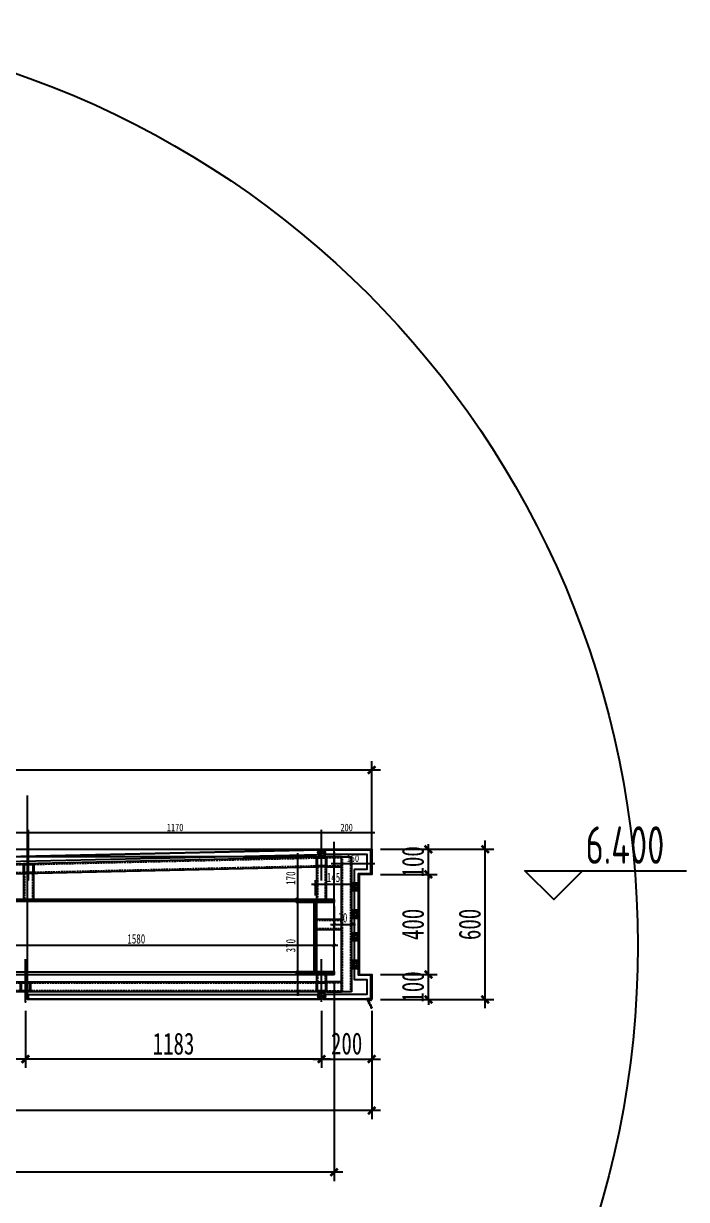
# Model space of a CAD drawing. Header units: millimetres. Extents: x 1519249 to 1604651, y -416196 to -347833.
# Drawn here: x 1590630 to 1593278, y -358724 to -354026 of the extents above; entities that cross this region are included whole.
import ezdxf

# ---------------------------------------------------------------- set-up
doc = ezdxf.new("R2010")
doc.units = ezdxf.units.MM
doc.header["$LTSCALE"] = 1000
doc.header["$MEASUREMENT"] = 0
for name, pattern in [('$0$DASH', [0.35, 0.25, -0.1]), ('CENTER', [2, 1.25, -0.25, 0.25, -0.25]), ('CENTERX2', [4, 2.5, -0.5, 0.5, -0.5]), ('DOTE', [2.42, 2, -0.2, 0.02, -0.2]), ('HIDDEN2', [0.1875, 0.125, -0.0625])]:
    doc.linetypes.add(name, pattern=pattern)
doc.layers.get('Defpoints').update_dxf_attribs({"color": 190})
for name, color, linetype in [('0-hatch', 8, 'Continuous'), ('0-铝合金投影', 112, 'Continuous'), ('4', 3, 'Continuous'), ('DIM_IDEN', 3, 'Continuous'), ('F-CASTFIX', 1, 'Continuous'), ('F-TEXT', 7, 'Continuous'), ('PJ', 4, 'Continuous'), ('S-DETL-DIM', 151, 'Continuous'), ('S-STEEL', 111, 'Continuous'), ('XC', 3, 'Continuous'), ('zx', 1, 'DOTE'), ('穿孔铝板', 161, 'Continuous')]:
    doc.layers.add(name, color=color, linetype=linetype)
doc.styles.add('TSSD_Dimension', font='tssdeng.shx', dxfattribs={"width": 0.7, "bigfont": 'hztxt.shx'})
doc.styles.add('黑体', font='simhei.ttf', dxfattribs={"width": 0.7})
doc.dimstyles.new('副本 (3) BZ-35', dxfattribs={"dimscale": 35, "dimtxt": 2.5, "dimasz": 0.6, "dimexe": 1, "dimexo": 1, "dimgap": 0.5, "dimtad": 1, "dimdec": 0, "dimdsep": 46, "dimtxsty": '黑体', "dimblk": 'ARCHTICK', "dimcen": 3, "dimdle": 1, "dimclrd": 1, "dimclre": 1, "dimclrt": 2, "dimadec": 1, "dimazin": 0, "dimtfac": 1, "dimtdec": 0, "dimtix": 1, "dimtmove": 2, "dimatfit": 3, "dimldrblk": 'DOTSMALL', "dimfxl": 0, "dimtolj": 1, "dimtzin": 0, "dimarcsym": 0})
doc.dimstyles.new('副本 BZ-10', dxfattribs={"dimscale": 15, "dimtxt": 2.5, "dimasz": 0.6, "dimexe": 1, "dimexo": 1, "dimgap": 0.5, "dimtad": 1, "dimdec": 0, "dimdsep": 46, "dimtxsty": '黑体', "dimblk": 'ARCHTICK', "dimcen": 3, "dimdle": 1, "dimclrd": 1, "dimclre": 1, "dimclrt": 2, "dimadec": 1, "dimazin": 0, "dimtfac": 1, "dimtdec": 0, "dimtix": 1, "dimtmove": 2, "dimatfit": 3, "dimldrblk": 'DOTSMALL', "dimfxl": 0, "dimtolj": 1, "dimtzin": 0, "dimarcsym": 0})
doc.dimstyles.new('副本 BZ-6', dxfattribs={"dimscale": 12, "dimtxt": 2.5, "dimasz": 0.5, "dimexe": 1, "dimexo": 1, "dimgap": 0.5, "dimtad": 1, "dimdec": 0, "dimdsep": 46, "dimtxsty": '黑体', "dimblk": 'ARCHTICK', "dimcen": 3, "dimdle": 1, "dimclrd": 1, "dimclre": 1, "dimclrt": 2, "dimadec": 1, "dimazin": 0, "dimtfac": 1, "dimtdec": 0, "dimtix": 1, "dimtmove": 2, "dimatfit": 3, "dimldrblk": 'DOTSMALL', "dimfxl": 0, "dimtolj": 1, "dimtzin": 0, "dimarcsym": 0})

# ---------------------------------------------------------------- blocks, each defined once
blk = doc.blocks.new('_ArchTick')
at = {"color": 0, "linetype": 'ByBlock', "const_width": 0.5}
blk.add_lwpolyline([(-0.71, -0.71), (0.71, 0.71)], dxfattribs=at)
blk = doc.blocks.new('*D498')
at = {"color": 1, "lineweight": -2, "transparency": 16777216}
for p, q in [((1591885.3, -357709.4), (1590275.3, -357709.4)), ((1590290.3, -357810), (1590290.3, -357694.4)), ((1591870.3, -357810), (1591870.3, -357694.4))]:
    blk.add_line(p, q, dxfattribs=at)
at = {"layer": 'Defpoints', "color": 0, "transparency": 16777216}
for p in [(1590290.3, -357709.4), (1590290.3, -357825), (1591870.3, -357825)]:
    blk.add_point(p, dxfattribs=at)
at = {"color": 1, "lineweight": -2, "transparency": 16777216, "xscale": 9, "yscale": 9, "zscale": 9, "rotation": 180}
blk.add_blockref('_ArchTick', (1590290.3, -357709.4), dxfattribs=at)
at = {"color": 1, "lineweight": -2, "transparency": 16777216, "xscale": 9, "yscale": 9, "zscale": 9}
blk.add_blockref('_ArchTick', (1591870.3, -357709.4), dxfattribs=at)
at = {"color": 2, "transparency": 16777216, "insert": (1591080.3, -357683), "char_height": 37.5, "attachment_point": 5, "style": '黑体'}
blk.add_mtext('\\A1;1580', dxfattribs=at)
blk = doc.blocks.new('_DotSmall')
at = {"color": 0, "linetype": 'ByBlock', "const_width": 0.5}
blk.add_lwpolyline([(-0.0625, 0, 1), (0.0625, 0, 1)], format="xyb", close=True, dxfattribs=at)
blk = doc.blocks.new('*D502')
at = {"color": 1, "lineweight": -2, "transparency": 16777216}
for p, q in [((1587890.3, -357341.5), (1587890.3, -356972.8)), ((1592020.3, -357341.5), (1592020.3, -356972.8)), ((1587855.3, -357007.8), (1592055.3, -357007.8))]:
    blk.add_line(p, q, dxfattribs=at)
at = {"layer": 'Defpoints', "color": 0, "transparency": 16777216}
for p in [(1592020.3, -357007.8), (1587890.3, -357376.5), (1592020.3, -357376.5)]:
    blk.add_point(p, dxfattribs=at)
at = {"color": 1, "lineweight": -2, "transparency": 16777216, "xscale": 21, "yscale": 21, "zscale": 21, "rotation": 180}
blk.add_blockref('_ArchTick', (1587890.3, -357007.8), dxfattribs=at)
at = {"color": 1, "lineweight": -2, "transparency": 16777216, "xscale": 21, "yscale": 21, "zscale": 21}
blk.add_blockref('_ArchTick', (1592020.3, -357007.8), dxfattribs=at)
at = {"color": 2, "transparency": 16777216, "insert": (1589955.3, -356946.1), "char_height": 87.5, "attachment_point": 5, "style": '黑体'}
blk.add_mtext('\\A1;4130', dxfattribs=at)
blk = doc.blocks.new('grgrgrthgthtj')
h = blk.add_hatch()
h.set_pattern_fill('ANSI31', color=2, scale=15)
h.paths.add_polyline_path([(1481953.8, -312443.6), (1481985.8, -312443.6), (1481985.8, -312411.6), (1481953.8, -312411.6)], flags=16)
h.paths.add_polyline_path([(1481949.8, -312447.6), (1481989.8, -312447.6), (1481989.8, -312407.6), (1481949.8, -312407.6)])
at = {"color": 2}
for points in [[(1481949.8, -312447.6), (1481989.8, -312447.6), (1481989.8, -312407.6), (1481949.8, -312407.6)], [(1481953.8, -312443.6), (1481985.8, -312443.6), (1481985.8, -312411.6), (1481953.8, -312411.6)]]:
    blk.add_lwpolyline(points, close=True, dxfattribs=at)
blk = doc.blocks.new('*D503')
at = {"color": 1, "lineweight": -2, "transparency": 16777216}
for p, q in [((1592055.3, -357825), (1592282, -357825)), ((1592247, -357825), (1592247, -357804)), ((1592247, -357925), (1592247, -357825)), ((1592055.3, -357925), (1592282, -357925)), ((1592247, -357925), (1592247, -357946))]:
    blk.add_line(p, q, dxfattribs=at)
at = {"layer": 'Defpoints', "color": 0, "transparency": 16777216}
for p in [(1592020.3, -357825), (1592247, -357825), (1592020.3, -357925)]:
    blk.add_point(p, dxfattribs=at)
at = {"color": 1, "lineweight": -2, "transparency": 16777216, "xscale": 21, "yscale": 21, "zscale": 21}
for p, rotation in [((1592247, -357825), 270), ((1592247, -357925), 90)]:
    blk.add_blockref('_ArchTick', p, dxfattribs=dict(at, rotation=rotation))
at = {"color": 2, "transparency": 16777216, "insert": (1592185.3, -357875), "char_height": 87.5, "attachment_point": 5, "rotation": 90, "style": '黑体'}
blk.add_mtext('\\A1;100', dxfattribs=at)
blk = doc.blocks.new('*D504')
at = {"color": 1, "lineweight": -2, "transparency": 16777216}
for p, q in [((1592247, -357860), (1592247, -357390)), ((1592055.3, -357425), (1592282, -357425)), ((1592055.3, -357825), (1592282, -357825))]:
    blk.add_line(p, q, dxfattribs=at)
at = {"layer": 'Defpoints', "color": 0, "transparency": 16777216}
for p in [(1592020.3, -357425), (1592247, -357425), (1592020.3, -357825)]:
    blk.add_point(p, dxfattribs=at)
at = {"color": 1, "lineweight": -2, "transparency": 16777216, "xscale": 21, "yscale": 21, "zscale": 21}
for p, rotation in [((1592247, -357425), 90), ((1592247, -357825), 270)]:
    blk.add_blockref('_ArchTick', p, dxfattribs=dict(at, rotation=rotation))
at = {"color": 2, "transparency": 16777216, "insert": (1592185.3, -357625), "char_height": 87.5, "attachment_point": 5, "rotation": 90, "style": '黑体'}
blk.add_mtext('\\A1;400', dxfattribs=at)
blk = doc.blocks.new('*D505')
at = {"color": 1, "lineweight": -2, "transparency": 16777216}
for p, q in [((1592247, -357325), (1592247, -357304)), ((1592055.3, -357325), (1592282, -357325)), ((1592247, -357425), (1592247, -357325)), ((1592055.3, -357425), (1592282, -357425)), ((1592247, -357425), (1592247, -357446))]:
    blk.add_line(p, q, dxfattribs=at)
at = {"layer": 'Defpoints', "color": 0, "transparency": 16777216}
for p in [(1592020.3, -357325), (1592247, -357325), (1592020.3, -357425)]:
    blk.add_point(p, dxfattribs=at)
at = {"color": 1, "lineweight": -2, "transparency": 16777216, "xscale": 21, "yscale": 21, "zscale": 21}
for p, rotation in [((1592247, -357325), 270), ((1592247, -357425), 90)]:
    blk.add_blockref('_ArchTick', p, dxfattribs=dict(at, rotation=rotation))
at = {"color": 2, "transparency": 16777216, "insert": (1592185.3, -357375), "char_height": 87.5, "attachment_point": 5, "rotation": 90, "style": '黑体'}
blk.add_mtext('\\A1;100', dxfattribs=at)
blk = doc.blocks.new('*D506')
at = {"color": 1, "lineweight": -2, "transparency": 16777216}
for p, q in [((1592032.3, -357259), (1591808.3, -357259)), ((1591820.3, -357313), (1591820.3, -357247)), ((1592020.3, -357313), (1592020.3, -357247))]:
    blk.add_line(p, q, dxfattribs=at)
at = {"layer": 'Defpoints', "color": 0, "transparency": 16777216}
for p in [(1591820.3, -357259), (1591820.3, -357325), (1592020.3, -357325)]:
    blk.add_point(p, dxfattribs=at)
at = {"color": 1, "lineweight": -2, "transparency": 16777216, "xscale": 6, "yscale": 6, "zscale": 6, "rotation": 180}
blk.add_blockref('_ArchTick', (1591820.3, -357259), dxfattribs=at)
at = {"color": 1, "lineweight": -2, "transparency": 16777216, "xscale": 6, "yscale": 6, "zscale": 6}
blk.add_blockref('_ArchTick', (1592020.3, -357259), dxfattribs=at)
at = {"color": 2, "transparency": 16777216, "insert": (1591920.3, -357237.8), "char_height": 30, "attachment_point": 5, "style": '黑体'}
blk.add_mtext('\\A1;200', dxfattribs=at)
blk = doc.blocks.new('*D509')
at = {"color": 1, "lineweight": -2, "transparency": 16777216}
for p, q in [((1592473.7, -357960), (1592473.7, -357290)), ((1592055.3, -357325), (1592508.7, -357325)), ((1592055.3, -357925), (1592508.7, -357925))]:
    blk.add_line(p, q, dxfattribs=at)
at = {"layer": 'Defpoints', "color": 0, "transparency": 16777216}
for p in [(1592020.3, -357325), (1592473.7, -357325), (1592020.3, -357925)]:
    blk.add_point(p, dxfattribs=at)
at = {"color": 1, "lineweight": -2, "transparency": 16777216, "xscale": 21, "yscale": 21, "zscale": 21}
for p, rotation in [((1592473.7, -357325), 90), ((1592473.7, -357925), 270)]:
    blk.add_blockref('_ArchTick', p, dxfattribs=dict(at, rotation=rotation))
at = {"color": 2, "transparency": 16777216, "insert": (1592412, -357625), "char_height": 87.5, "attachment_point": 5, "rotation": 90, "style": '黑体'}
blk.add_mtext('\\A1;600', dxfattribs=at)
blk = doc.blocks.new('*D510')
at = {"color": 1, "lineweight": -2, "transparency": 16777216}
for p, q in [((1591820.3, -357969.9), (1591820.3, -358198.2)), ((1592020.3, -357969.9), (1592020.3, -358198.2)), ((1591785.3, -358163.2), (1592055.3, -358163.2))]:
    blk.add_line(p, q, dxfattribs=at)
at = {"layer": 'Defpoints', "color": 0, "transparency": 16777216}
for p in [(1591820.3, -357934.9), (1592020.3, -357934.9), (1592020.3, -358163.2)]:
    blk.add_point(p, dxfattribs=at)
at = {"color": 1, "lineweight": -2, "transparency": 16777216, "xscale": 21, "yscale": 21, "zscale": 21, "rotation": 180}
blk.add_blockref('_ArchTick', (1591820.3, -358163.2), dxfattribs=at)
at = {"color": 1, "lineweight": -2, "transparency": 16777216, "xscale": 21, "yscale": 21, "zscale": 21}
blk.add_blockref('_ArchTick', (1592020.3, -358163.2), dxfattribs=at)
at = {"color": 2, "transparency": 16777216, "insert": (1591920.3, -358101.4), "char_height": 87.5, "attachment_point": 5, "style": '黑体'}
blk.add_mtext('\\A1;200', dxfattribs=at)
blk = doc.blocks.new('*D511')
at = {"color": 1, "lineweight": -2, "transparency": 16777216}
for p, q in [((1587080.3, -357969.9), (1587080.3, -358403.6)), ((1592020.3, -357969.9), (1592020.3, -358403.6)), ((1592055.3, -358368.6), (1587045.3, -358368.6))]:
    blk.add_line(p, q, dxfattribs=at)
at = {"layer": 'Defpoints', "color": 0, "transparency": 16777216}
for p in [(1587080.3, -357934.9), (1592020.3, -357934.9), (1587080.3, -358368.6)]:
    blk.add_point(p, dxfattribs=at)
at = {"color": 1, "lineweight": -2, "transparency": 16777216, "xscale": 21, "yscale": 21, "zscale": 21, "rotation": 180}
blk.add_blockref('_ArchTick', (1587080.3, -358368.6), dxfattribs=at)
at = {"color": 1, "lineweight": -2, "transparency": 16777216, "xscale": 21, "yscale": 21, "zscale": 21}
blk.add_blockref('_ArchTick', (1592020.3, -358368.6), dxfattribs=at)
at = {"color": 2, "transparency": 16777216, "insert": (1589550.3, -358306.9), "char_height": 87.5, "attachment_point": 5, "style": '黑体'}
blk.add_mtext('\\A1;4940', dxfattribs=at)
blk = doc.blocks.new('*D490')
at = {"color": 1, "lineweight": -2, "transparency": 16777216}
for p, q in [((1587080.3, -357860), (1587080.3, -358650.3)), ((1591870.3, -357860), (1591870.3, -358650.3)), ((1591905.3, -358615.3), (1587045.3, -358615.3))]:
    blk.add_line(p, q, dxfattribs=at)
at = {"layer": 'Defpoints', "color": 0, "transparency": 16777216}
for p in [(1587080.3, -357825), (1591870.3, -357825), (1587080.3, -358615.3)]:
    blk.add_point(p, dxfattribs=at)
at = {"color": 1, "lineweight": -2, "transparency": 16777216, "xscale": 21, "yscale": 21, "zscale": 21, "rotation": 180}
blk.add_blockref('_ArchTick', (1587080.3, -358615.3), dxfattribs=at)
at = {"color": 1, "lineweight": -2, "transparency": 16777216, "xscale": 21, "yscale": 21, "zscale": 21}
blk.add_blockref('_ArchTick', (1591870.3, -358615.3), dxfattribs=at)
at = {"color": 2, "transparency": 16777216, "insert": (1589475.3, -358553.6), "char_height": 87.5, "attachment_point": 5, "style": '黑体'}
blk.add_mtext('\\A1;4790', dxfattribs=at)
blk = doc.blocks.new('*D491')
at = {"color": 1, "lineweight": -2, "transparency": 16777216}
for p, q in [((1591870.3, -357337), (1591870.3, -357394.1)), ((1592020.3, -357337), (1592020.3, -357394.1)), ((1591858.3, -357382.1), (1592032.3, -357382.1))]:
    blk.add_line(p, q, dxfattribs=at)
at = {"layer": 'Defpoints', "color": 0, "transparency": 16777216}
for p in [(1591870.3, -357325), (1592020.3, -357325), (1592020.3, -357382.1)]:
    blk.add_point(p, dxfattribs=at)
at = {"color": 1, "lineweight": -2, "transparency": 16777216, "xscale": 6, "yscale": 6, "zscale": 6, "rotation": 180}
blk.add_blockref('_ArchTick', (1591870.3, -357382.1), dxfattribs=at)
at = {"color": 1, "lineweight": -2, "transparency": 16777216, "xscale": 6, "yscale": 6, "zscale": 6}
blk.add_blockref('_ArchTick', (1592020.3, -357382.1), dxfattribs=at)
at = {"color": 2, "transparency": 16777216, "insert": (1591945.3, -357360.9), "char_height": 30, "attachment_point": 5, "style": '黑体'}
blk.add_mtext('\\A1;150', dxfattribs=at)
blk = doc.blocks.new('*D495')
at = {"color": 1, "lineweight": -2, "transparency": 16777216}
for p, q in [((1591785.3, -357355), (1591708.8, -357355)), ((1591723.8, -357340), (1591723.8, -357540)), ((1591785.3, -357525), (1591708.8, -357525))]:
    blk.add_line(p, q, dxfattribs=at)
at = {"layer": 'Defpoints', "color": 0, "transparency": 16777216}
for p in [(1591800.3, -357355), (1591723.8, -357525), (1591800.3, -357525)]:
    blk.add_point(p, dxfattribs=at)
at = {"color": 1, "lineweight": -2, "transparency": 16777216, "xscale": 9, "yscale": 9, "zscale": 9}
for p, rotation in [((1591723.8, -357355), 90), ((1591723.8, -357525), 270)]:
    blk.add_blockref('_ArchTick', p, dxfattribs=dict(at, rotation=rotation))
at = {"color": 2, "transparency": 16777216, "insert": (1591697.3, -357440), "char_height": 37.5, "attachment_point": 5, "rotation": 90, "style": '黑体'}
blk.add_mtext('\\A1;170', dxfattribs=at)
blk = doc.blocks.new('*D496')
at = {"color": 1, "lineweight": -2, "transparency": 16777216}
for p, q in [((1591785.3, -357525), (1591708.8, -357525)), ((1591723.8, -357510), (1591723.8, -357910)), ((1591785.3, -357895), (1591708.8, -357895))]:
    blk.add_line(p, q, dxfattribs=at)
at = {"layer": 'Defpoints', "color": 0, "transparency": 16777216}
for p in [(1591800.3, -357525), (1591723.8, -357895), (1591800.3, -357895)]:
    blk.add_point(p, dxfattribs=at)
at = {"color": 1, "lineweight": -2, "transparency": 16777216, "xscale": 9, "yscale": 9, "zscale": 9}
for p, rotation in [((1591723.8, -357525), 90), ((1591723.8, -357895), 270)]:
    blk.add_blockref('_ArchTick', p, dxfattribs=dict(at, rotation=rotation))
at = {"color": 2, "transparency": 16777216, "insert": (1591697.3, -357710), "char_height": 37.5, "attachment_point": 5, "rotation": 90, "style": '黑体'}
blk.add_mtext('\\A1;370', dxfattribs=at)
blk = doc.blocks.new('*D497')
at = {"color": 1, "lineweight": -2, "transparency": 16777216}
for p, q in [((1591870.3, -357552), (1591870.3, -357640)), ((1591940.3, -357552), (1591940.3, -357640)), ((1591855.3, -357625), (1591955.3, -357625))]:
    blk.add_line(p, q, dxfattribs=at)
at = {"layer": 'Defpoints', "color": 0, "transparency": 16777216}
for p in [(1591870.3, -357537), (1591940.3, -357537), (1591940.3, -357625)]:
    blk.add_point(p, dxfattribs=at)
at = {"color": 1, "lineweight": -2, "transparency": 16777216, "xscale": 9, "yscale": 9, "zscale": 9, "rotation": 180}
blk.add_blockref('_ArchTick', (1591870.3, -357625), dxfattribs=at)
at = {"color": 1, "lineweight": -2, "transparency": 16777216, "xscale": 9, "yscale": 9, "zscale": 9}
blk.add_blockref('_ArchTick', (1591940.3, -357625), dxfattribs=at)
at = {"color": 2, "transparency": 16777216, "insert": (1591905.3, -357598.5), "char_height": 37.5, "attachment_point": 5, "style": '黑体'}
blk.add_mtext('\\A1;70', dxfattribs=at)
blk = doc.blocks.new('*D512')
at = {"color": 1, "lineweight": -2, "transparency": 16777216}
for p, q in [((1591795.3, -357510), (1591795.3, -357448.7)), ((1591940.3, -357510), (1591940.3, -357448.7)), ((1591780.3, -357463.7), (1591955.3, -357463.7))]:
    blk.add_line(p, q, dxfattribs=at)
at = {"layer": 'Defpoints', "color": 0, "transparency": 16777216}
for p in [(1591940.3, -357463.7), (1591795.3, -357525), (1591940.3, -357525)]:
    blk.add_point(p, dxfattribs=at)
at = {"color": 1, "lineweight": -2, "transparency": 16777216, "xscale": 9, "yscale": 9, "zscale": 9, "rotation": 180}
blk.add_blockref('_ArchTick', (1591795.3, -357463.7), dxfattribs=at)
at = {"color": 1, "lineweight": -2, "transparency": 16777216, "xscale": 9, "yscale": 9, "zscale": 9}
blk.add_blockref('_ArchTick', (1591940.3, -357463.7), dxfattribs=at)
at = {"color": 2, "transparency": 16777216, "insert": (1591867.8, -357437.4), "char_height": 37.5, "attachment_point": 5, "style": '黑体'}
blk.add_mtext('\\A1;145', dxfattribs=at)
blk = doc.blocks.new('*D513')
at = {"color": 1, "lineweight": -2, "transparency": 16777216}
for p, q in [((1590637.3, -357969.9), (1590637.3, -358198.2)), ((1591820.3, -357969.9), (1591820.3, -358198.2)), ((1591855.3, -358163.2), (1590602.3, -358163.2))]:
    blk.add_line(p, q, dxfattribs=at)
at = {"layer": 'Defpoints', "color": 0, "transparency": 16777216}
for p in [(1590637.3, -357934.9), (1591820.3, -357934.9), (1590637.3, -358163.2)]:
    blk.add_point(p, dxfattribs=at)
at = {"color": 1, "lineweight": -2, "transparency": 16777216, "xscale": 21, "yscale": 21, "zscale": 21, "rotation": 180}
blk.add_blockref('_ArchTick', (1590637.3, -358163.2), dxfattribs=at)
at = {"color": 1, "lineweight": -2, "transparency": 16777216, "xscale": 21, "yscale": 21, "zscale": 21}
blk.add_blockref('_ArchTick', (1591820.3, -358163.2), dxfattribs=at)
at = {"color": 2, "transparency": 16777216, "insert": (1591228.8, -358101.9), "char_height": 87.5, "attachment_point": 5, "style": '黑体'}
blk.add_mtext('\\A1;1183', dxfattribs=at)
blk = doc.blocks.new('*D514')
at = {"color": 1, "lineweight": -2, "transparency": 16777216}
for p, q in [((1589454.3, -357969.9), (1589454.3, -358198.2)), ((1590637.3, -357969.9), (1590637.3, -358198.2)), ((1590672.3, -358163.2), (1589419.3, -358163.2))]:
    blk.add_line(p, q, dxfattribs=at)
at = {"layer": 'Defpoints', "color": 0, "transparency": 16777216}
for p in [(1589454.3, -357934.9), (1590637.3, -357934.9), (1589454.3, -358163.2)]:
    blk.add_point(p, dxfattribs=at)
at = {"color": 1, "lineweight": -2, "transparency": 16777216, "xscale": 21, "yscale": 21, "zscale": 21, "rotation": 180}
blk.add_blockref('_ArchTick', (1589454.3, -358163.2), dxfattribs=at)
at = {"color": 1, "lineweight": -2, "transparency": 16777216, "xscale": 21, "yscale": 21, "zscale": 21}
blk.add_blockref('_ArchTick', (1590637.3, -358163.2), dxfattribs=at)
at = {"color": 2, "transparency": 16777216, "insert": (1590045.8, -358101.9), "char_height": 87.5, "attachment_point": 5, "style": '黑体'}
blk.add_mtext('\\A1;1183', dxfattribs=at)
blk = doc.blocks.new('*D517')
at = {"color": 1, "lineweight": -2, "transparency": 16777216}
for p, q in [((1591832.3, -357259), (1590638.3, -357259)), ((1590650.3, -357313), (1590650.3, -357247)), ((1591820.3, -357313), (1591820.3, -357247))]:
    blk.add_line(p, q, dxfattribs=at)
at = {"layer": 'Defpoints', "color": 0, "transparency": 16777216}
for p in [(1590650.3, -357259), (1590650.3, -357325), (1591820.3, -357325)]:
    blk.add_point(p, dxfattribs=at)
at = {"color": 1, "lineweight": -2, "transparency": 16777216, "xscale": 6, "yscale": 6, "zscale": 6, "rotation": 180}
blk.add_blockref('_ArchTick', (1590650.3, -357259), dxfattribs=at)
at = {"color": 1, "lineweight": -2, "transparency": 16777216, "xscale": 6, "yscale": 6, "zscale": 6}
blk.add_blockref('_ArchTick', (1591820.3, -357259), dxfattribs=at)
at = {"color": 2, "transparency": 16777216, "insert": (1591235.3, -357237.8), "char_height": 30, "attachment_point": 5, "style": '黑体'}
blk.add_mtext('\\A1;1170', dxfattribs=at)
blk = doc.blocks.new('*D518')
at = {"color": 1, "lineweight": -2, "transparency": 16777216}
for p, q in [((1590662.3, -357259), (1589468.3, -357259)), ((1589480.3, -357313), (1589480.3, -357247)), ((1590650.3, -357313), (1590650.3, -357247))]:
    blk.add_line(p, q, dxfattribs=at)
at = {"layer": 'Defpoints', "color": 0, "transparency": 16777216}
for p in [(1589480.3, -357259), (1589480.3, -357325), (1590650.3, -357325)]:
    blk.add_point(p, dxfattribs=at)
at = {"color": 1, "lineweight": -2, "transparency": 16777216, "xscale": 6, "yscale": 6, "zscale": 6, "rotation": 180}
blk.add_blockref('_ArchTick', (1589480.3, -357259), dxfattribs=at)
at = {"color": 1, "lineweight": -2, "transparency": 16777216, "xscale": 6, "yscale": 6, "zscale": 6}
blk.add_blockref('_ArchTick', (1590650.3, -357259), dxfattribs=at)
at = {"color": 2, "transparency": 16777216, "insert": (1590065.3, -357237.8), "char_height": 30, "attachment_point": 5, "style": '黑体'}
blk.add_mtext('\\A1;1170', dxfattribs=at)
blk = doc.blocks.new('gfrgrthgthyjyj')
at = {"color": 138, "linetype": 'Continuous'}
for p, q in [((4444220.2, 665049.9), (4444210.2, 665049.9)), ((4444210.2, 665049.4), (4444210.2, 665049.9)), ((4444212.8, 665049.9), (4444212.8, 665056.3)), ((4444215.2, 665058.1), (4444213.5, 665059)), ((4444216.5, 665047.8), (4444213.9, 665047.8)), ((4444215.2, 665058.1), (4444216.9, 665059)), ((4444217.6, 665049.9), (4444217.6, 665056.3)), ((4444220.2, 665049.4), (4444220.2, 665049.9))]:
    blk.add_line(p, q, dxfattribs=at)
at = {"color": 1, "linetype": 'CENTER', "ltscale": 2.357948}
blk.add_line((4444215.2, 665046.9), (4444215.2, 665059.6), dxfattribs=at)
at = {"color": 138, "linetype": 'Continuous'}
for centre, radius, start, end in [((4444215.2, 665055.9), 8.16, 232.44522, 260.55436), ((4444212.8, 665057.7), 1.44, 62.13766, 270.00283), ((4444215.2, 665055.9), 8.16, 279.45131, 307.56044), ((4444217.6, 665057.7), 1.44, 270.00283, 117.868)]:
    blk.add_arc(centre, radius, start, end, dxfattribs=at)
blk = doc.blocks.new('A$Ce385b8f0')
at = {"layer": 'PJ', "color": 8}
for centre, radius in [((8, 13.6), 3.2), ((8, 13.6), 1.52), ((24, 13.6), 3.2), ((24, 13.6), 1.52)]:
    blk.add_circle(centre, radius, dxfattribs=at)
at = {"layer": 'XC', "color": 8}
for p, q in [((0, 2.4), (32, 2.4)), ((8, 2.4), (8, 0)), ((24, 2.4), (24, 0))]:
    blk.add_line(p, q, dxfattribs=at)
blk.add_lwpolyline([(0, 0), (32, 0), (32, 20), (0, 20)], close=True, dxfattribs=at)
at = {"layer": 'zx', "color": 8, "linetype": 'CENTERX2', "ltscale": 0.05}
for p, q in [((13.6, 13.6), (2.4, 13.6)), ((8, 19.2), (8, 8)), ((18.4, 13.6), (29.6, 13.6)), ((24, 19.2), (24, 8))]:
    blk.add_line(p, q, dxfattribs=at)
blk = doc.blocks.new('grtgthyjyj')
at = {"layer": 'PJ'}
for radius in [4, 1.9]:
    blk.add_circle((4476642.9, 621901.9), radius, dxfattribs=at)
at = {"layer": 'zx', "linetype": 'CENTERX2', "ltscale": 0.05}
for p, q in [((4476635.9, 621901.9), (4476649.9, 621901.9)), ((4476642.9, 621908.9), (4476642.9, 621894.9))]:
    blk.add_line(p, q, dxfattribs=at)
blk = doc.blocks.new('grgthtyhjyjyuk')
at = {"layer": 'XC', "color": 165}
for p, q in [((4476656.9, 621931.9), (4476656.9, 621891.9)), ((4476656.9, 621921.9), (4476659.9, 621921.9)), ((4476656.9, 621901.9), (4476659.9, 621901.9))]:
    blk.add_line(p, q, dxfattribs=at)
blk.add_lwpolyline([(4476659.9, 621931.9), (4476659.9, 621891.9), (4476634.9, 621891.9), (4476634.9, 621931.9)], close=True, dxfattribs=at)
at = {"layer": 'DIM_IDEN', "color": 8, "xscale": -1, "rotation": 180}
blk.add_blockref('grtgthyjyj', (0, 1243823.8), dxfattribs=at)
at = {"layer": 'DIM_IDEN', "color": 8}
blk.add_blockref('grtgthyjyj', (0, 0), dxfattribs=at)
blk = doc.blocks.new('A$C06B245D9')
at = {"layer": '0-hatch', "elevation": 0}
for points in [[(2.8, -8, -1.371442), (-1.3, -6.8, 0.239017), (-2.3, -1.2, -0.322335), (2.8, -8.1)], [(7.6, -20.6, -1.371442), (3.5, -19.4, 0.239017), (2.5, -13.8, -0.322335), (7.6, -20.7)]]:
    blk.add_lwpolyline(points, format="xyb", dxfattribs=at)
blk = doc.blocks.new('87654tghuyt')
at = {"layer": '0-hatch', "linetype": 'HIDDEN2', "ltscale": 4}
for p, q in [((1576251.5, -371460.9, -2.2), (1576241.5, -371460.9, -2.2)), ((1576251.5, -371461.8), (1576241.5, -371461.8)), ((1576251.5, -371462.5), (1576241.5, -371462.5)), ((1576251.5, -371463.2), (1576241.5, -371463.2))]:
    blk.add_line(p, q, dxfattribs=at)
blk.add_lwpolyline([(1576241.5, -371460.9), (1576251.5, -371460.9), (1576251.5, -371463.9), (1576241.5, -371463.9)], close=True, dxfattribs=at)
at = {"layer": '4'}
blk.add_lwpolyline([(1576241, -371463.9), (1576234, -371466.9, -0.414214), (1576231, -371463.9), (1576231, -371454.9)], format="xyb", dxfattribs=at)
at = {"layer": '4', "elevation": -2.2}
blk.add_lwpolyline([(1576234, -371454.9), (1576234, -371463.9), (1576241.5, -371460.9)], dxfattribs=at)
at = {"layer": 'F-CASTFIX', "color": 3}
for points in [[(1576423, -370883.9), (1576423, -370863.9), (1576231, -370863.9), (1576231, -370963.9), (1576281, -370963.9), (1576281, -371363.9), (1576231, -371363.9), (1576231, -371462.1)], [(1576234, -371460.9), (1576234, -371366.9), (1576284, -371366.9), (1576284, -370960.9), (1576234, -370960.9), (1576234, -370866.9), (1576420, -370866.9), (1576420, -370883.9)], [(1576423, -370883.9), (1576251, -370883.9), (1576251, -370943.9), (1576301, -370943.9), (1576301, -371383.9), (1576251, -371383.9), (1576251, -371443.9), (1576423, -371443.9)], [(1576241, -371463.9), (1576423, -371463.9), (1576423, -371443.9)], [(1576420, -371443.9), (1576420, -371460.9), (1576241.5, -371460.9)]]:
    blk.add_lwpolyline(points, dxfattribs=at)
at = {"layer": '穿孔铝板', "lineweight": 25}
for points in [[(1576418, -370869.9), (1576418, -370891.9), (1576438, -370891.9), (1576438, -370889.9), (1576420, -370889.9), (1576420, -370869.9)], [(1576418, -371457.9), (1576418, -371435.9), (1576438, -371435.9), (1576438, -371437.9), (1576420, -371437.9), (1576420, -371457.9)]]:
    blk.add_lwpolyline(points, close=True, dxfattribs=at)
at = {"color": 3, "rotation": 90.00000000000001}
for p in [(1576309, -371029.6), (1576309, -371229.6)]:
    blk.add_blockref('A$Ce385b8f0', p, dxfattribs=at)
at = {"layer": '0-铝合金投影', "xscale": -0.6666666666666666, "yscale": 0.6666666666666666, "zscale": 0.6666666666666666}
for p in [(1576235.9, -371482.8, -2.2), (1576244.4, -371465.5)]:
    blk.add_blockref('A$C06B245D9', p, dxfattribs=at)
at = {"layer": 'DIM_IDEN', "color": 8, "yscale": 0.7812485824527613, "zscale": 0.7812485824527613}
for p, xscale, rotation in [((2095992.3, 3101160.5), -0.7812485824527613, 90), ((2095992.3, -3843488.4), 0.7812485824527613, 90.00000000000001)]:
    blk.add_blockref('gfrgrthgthyjyj', p, dxfattribs=dict(at, xscale=xscale, rotation=rotation))
at = {"layer": 'DIM_IDEN', "color": 8, "xscale": 0.7999999999999999, "yscale": 0.7999999999999999, "zscale": 0.7999999999999999}
for p in [(-2005018.9, -868653.1), (-2005018.9, -868853.1)]:
    blk.add_blockref('grgthtyhjyjyuk', p, dxfattribs=at)

msp = doc.modelspace()

# ---------------------------------------------------------------- hatches: boundary and pattern name
at = {"layer": 'S-STEEL'}
h = msp.add_hatch(dxfattribs=at)
h.set_pattern_fill('ANSI31', color=256, scale=10, style=0)
h.set_pattern_definition([(45, (183638.8672, -87265.1281), (-0.8838834765, 0.8838834765), [])])
h.paths.add_polyline_path([(1591870.3, -357525), (1591870.3, -357537), (1591800.3, -357537), (1591800.3, -357813), (1591870.3, -357813), (1591870.3, -357825), (1591720.3, -357825), (1591720.3, -357813), (1591790.3, -357813), (1591790.3, -357537), (1591720.3, -357537), (1591720.3, -357525)])

# ---------------------------------------------------------------- linework, layer by layer
msp.add_line((1591870.3, -357525), (1591870.3, -357295.7))
for points in [[(1590645.3, -357925), (1590645.3, -357109.5)], [(1590650.3, -357449.2), (1590650.3, -357277.2)], [(1591820.3, -357449.2), (1591820.3, -357277.2)], [(1588290.3, -357404.6), (1588290.3, -357325), (1591828.3, -357325)], [(1590637.3, -357934.9), (1590637.3, -357763.6)], [(1591820.3, -357934.9), (1591820.3, -357763.6)]]:
    msp.add_lwpolyline(points)
at = {"color": 6}
msp.add_lwpolyline([(1591800.3, -357355), (1586999.3, -357355)], dxfattribs=at)
at = {"color": 2}
for points in [[(1588344, -357433.4), (1591800.3, -357355)], [(1588344, -357473.4), (1591800.3, -357395)]]:
    msp.add_lwpolyline(points, dxfattribs=at)
at = {"color": 6, "linetype": '$0$DASH', "ltscale": 0.03}
for points in [[(1588344, -357437.4), (1591800.4, -357359)], [(1591900.3, -357359), (1591840.3, -357359)], [(1591904.3, -357895), (1591904.3, -357355)], [(1591936.3, -357355), (1591936.3, -357895)], [(1588344, -357469.4), (1591800.2, -357391)], [(1591804.3, -357395), (1591804.3, -357525)], [(1591836.3, -357525), (1591836.3, -357395)], [(1591840.3, -357391), (1591900.3, -357391)], [(1590634.3, -357421.2), (1590634.3, -357525)], [(1590666.3, -357525), (1590666.3, -357421.2)], [(1591900.3, -357609), (1591800.3, -357609)], [(1591800.3, -357641), (1591900.3, -357641)], [(1591804.3, -357825), (1591804.3, -357855)], [(1591836.3, -357855), (1591836.3, -357825)], [(1587080.3, -357859), (1591800.3, -357859)], [(1591900.3, -357859), (1591840.3, -357859)], [(1591800.3, -357891), (1587080.3, -357891)], [(1591840.3, -357891), (1591900.3, -357891)]]:
    msp.add_lwpolyline(points, dxfattribs=at)
at = {"color": 2}
for points in [[(1591840.3, -357355), (1591840.3, -357395), (1591900.3, -357395), (1591900.3, -357355)], [(1591940.3, -357895), (1591900.3, -357895), (1591900.3, -357355), (1591940.3, -357355)], [(1591800.3, -357525), (1591840.3, -357525), (1591840.3, -357395), (1591800.3, -357395)], [(1590630.3, -357525), (1590670.3, -357525), (1590670.3, -357421.2), (1590630.3, -357421.2)], [(1591800.3, -357605), (1591800.3, -357645), (1591900.3, -357645), (1591900.3, -357605)], [(1591800.3, -357855), (1591840.3, -357855), (1591840.3, -357825), (1591800.3, -357825)], [(1591800.3, -357855), (1591800.3, -357895), (1587080.3, -357895), (1587080.3, -357855)], [(1591840.3, -357855), (1591840.3, -357895), (1591900.3, -357895), (1591900.3, -357855)]]:
    msp.add_lwpolyline(points, close=True, dxfattribs=at)
msp.add_circle((1589399.6, -357709.4), 3683.8)
msp.add_point((1590637.3, -357934.9))
at = {"layer": 'F-CASTFIX', "color": 3}
for points in [[(1591809.3, -357345.2), (1591809.3, -357328.2), (1588293.3, -357407.5), (1588293.3, -357455.1), (1588290.3, -357455.1), (1588290.3, -357404.6), (1591812.3, -357325.2), (1591812.3, -357345.2)], [(1588293.3, -357424.5), (1591812.3, -357345.2)], [(1591812.3, -357905), (1591812.3, -357925), (1590645.3, -357925), (1590645.3, -357905)], [(1590645.3, -357905), (1591812.3, -357905)], [(1590648.3, -357905), (1590648.3, -357922), (1591809.3, -357922), (1591809.3, -357905)]]:
    msp.add_lwpolyline(points, dxfattribs=at)
at = {"layer": 'S-DETL-DIM'}
msp.add_lwpolyline([(1592862.4, -357411.1), (1592747.3, -357525), (1592632.1, -357411.1), (1593277.6, -357411.1)], dxfattribs=at)
at = {"layer": 'S-STEEL'}
for p, q in [((1591865.5, -357533.8), (1587075.5, -357533.8)), ((1591870.3, -357525), (1587080.3, -357525)), ((1591870.3, -357825), (1591870.3, -357525)), ((1587080.3, -357815), (1591870.3, -357815)), ((1587080.3, -357825), (1591870.3, -357825))]:
    msp.add_line(p, q, dxfattribs=at)
msp.add_lwpolyline([(1591870.3, -357525), (1591870.3, -357537), (1591800.3, -357537), (1591800.3, -357813), (1591870.3, -357813), (1591870.3, -357825), (1591720.3, -357825), (1591720.3, -357813), (1591790.3, -357813), (1591790.3, -357537), (1591720.3, -357537), (1591720.3, -357525), (1591870.3, -357525)], dxfattribs=at)
at = {"layer": '穿孔铝板', "lineweight": 25}
for points in [[(1591807.3, -357331), (1591807.3, -357353), (1591827.3, -357353), (1591827.3, -357351), (1591809.3, -357351), (1591809.3, -357331)], [(1591807.3, -357919), (1591807.3, -357897), (1591827.3, -357897), (1591827.3, -357899), (1591809.3, -357899), (1591809.3, -357919)]]:
    msp.add_lwpolyline(points, close=True, dxfattribs=at)

# ---------------------------------------------------------------- block references
at = {"xscale": -1}
for name, p in [('grgrgrthgthtj', (3073790.2, -44947.4)), ('87654tghuyt', (3168251.3, 13538.9)), ('grgrgrthgthtj', (3072620.1, -44973.7)), ('grgrgrthgthtj', (3072607.2, -45447.4)), ('grgrgrthgthtj', (3073790.2, -45447.4))]:
    msp.add_blockref(name, p, dxfattribs=at)
at = {"layer": 'DIM_IDEN', "color": 8, "yscale": 0.7812485824527613, "zscale": 0.7812485824527613}
for p, xscale, rotation in [((2111381.6, 3114699.5), -0.7812485824527613, 90), ((2111381.6, -3829949.4), 0.7812485824527613, 90.00000000000001)]:
    msp.add_blockref('gfrgrthgthyjyj', p, dxfattribs=dict(at, xscale=xscale, rotation=rotation))

# ---------------------------------------------------------------- texts
at = {"layer": 'F-TEXT', "style": 'TSSD_Dimension', "width": 0.7}
msp.add_text('6.400', height=150, dxfattribs=at).set_placement((1592874.7, -357383))

# ---------------------------------------------------------------- dimensions: what is measured, and where the dimension line sits
for p1, p2, distance, dimstyle, picture, middle in [((1587890.3, -357376.5), (1592020.3, -357376.5), 368.7, '副本 (3) BZ-35', '*D502', (1589955.3, -356946.1)), ((1590650.3, -357325), (1589480.3, -357325), -66, '副本 BZ-6', '*D518', (1590065.3, -357237.8)), ((1591820.3, -357325), (1590650.3, -357325), -66, '副本 BZ-6', '*D517', (1591235.3, -357237.8)), ((1592020.3, -357325), (1591820.3, -357325), -66, '副本 BZ-6', '*D506', (1591920.3, -357237.8)), ((1592020.3, -357425), (1592020.3, -357325), -226.7, '副本 (3) BZ-35', '*D505', (1592185.3, -357375)), ((1592020.3, -357925), (1592020.3, -357325), -453.4, '副本 (3) BZ-35', '*D509', (1592412, -357625)), ((1591800.3, -357355), (1591800.3, -357525), -76.5, '副本 BZ-10', '*D495', (1591697.3, -357440)), ((1591870.3, -357325), (1592020.3, -357325), -57.1, '副本 BZ-6', '*D491', (1591945.3, -357360.9)), ((1592020.3, -357825), (1592020.3, -357425), -226.7, '副本 (3) BZ-35', '*D504', (1592185.3, -357625)), ((1591795.3, -357525), (1591940.3, -357525), 61.3, '副本 BZ-10', '*D512', (1591867.8, -357437.4)), ((1591800.3, -357525), (1591800.3, -357895), -76.5, '副本 BZ-10', '*D496', (1591697.3, -357710)), ((1591870.3, -357537), (1591940.3, -357537), -88, '副本 BZ-10', '*D497', (1591905.3, -357598.5)), ((1591870.3, -357825), (1590290.3, -357825), -115.5, '副本 BZ-10', '*D498', (1591080.3, -357683)), ((1592020.3, -357925), (1592020.3, -357825), -226.7, '副本 (3) BZ-35', '*D503', (1592185.3, -357875)), ((1591870.3, -357825), (1587080.3, -357825), 790.4, '副本 (3) BZ-35', '*D490', (1589475.3, -358553.6)), ((1592020.3, -357934.9), (1587080.3, -357934.9), 433.7, '副本 (3) BZ-35', '*D511', (1589550.3, -358306.9)), ((1591820.3, -357934.9), (1590637.3, -357934.9), 228.3, '副本 (3) BZ-35', '*D513', (1591228.8, -358101.9)), ((1591820.3, -357934.9), (1592020.3, -357934.9), -228.3, '副本 (3) BZ-35', '*D510', (1591920.3, -358101.4))]:
    dim = msp.add_aligned_dim(p1=p1, p2=p2, distance=distance, dimstyle=dimstyle)
    dim.commit()
    dim.dimension.update_dxf_attribs({"geometry": picture, "text_midpoint": middle})
dim = msp.add_linear_dim(base=(1589454.3, -358163.2), p1=(1590637.3, -357934.9), p2=(1589454.3, -357934.9), dimstyle='副本 (3) BZ-35')
dim.commit()
dim.dimension.update_dxf_attribs({"geometry": '*D514', "text_midpoint": (1590045.8, -358101.9)})

doc.saveas('drawing.dxf')
